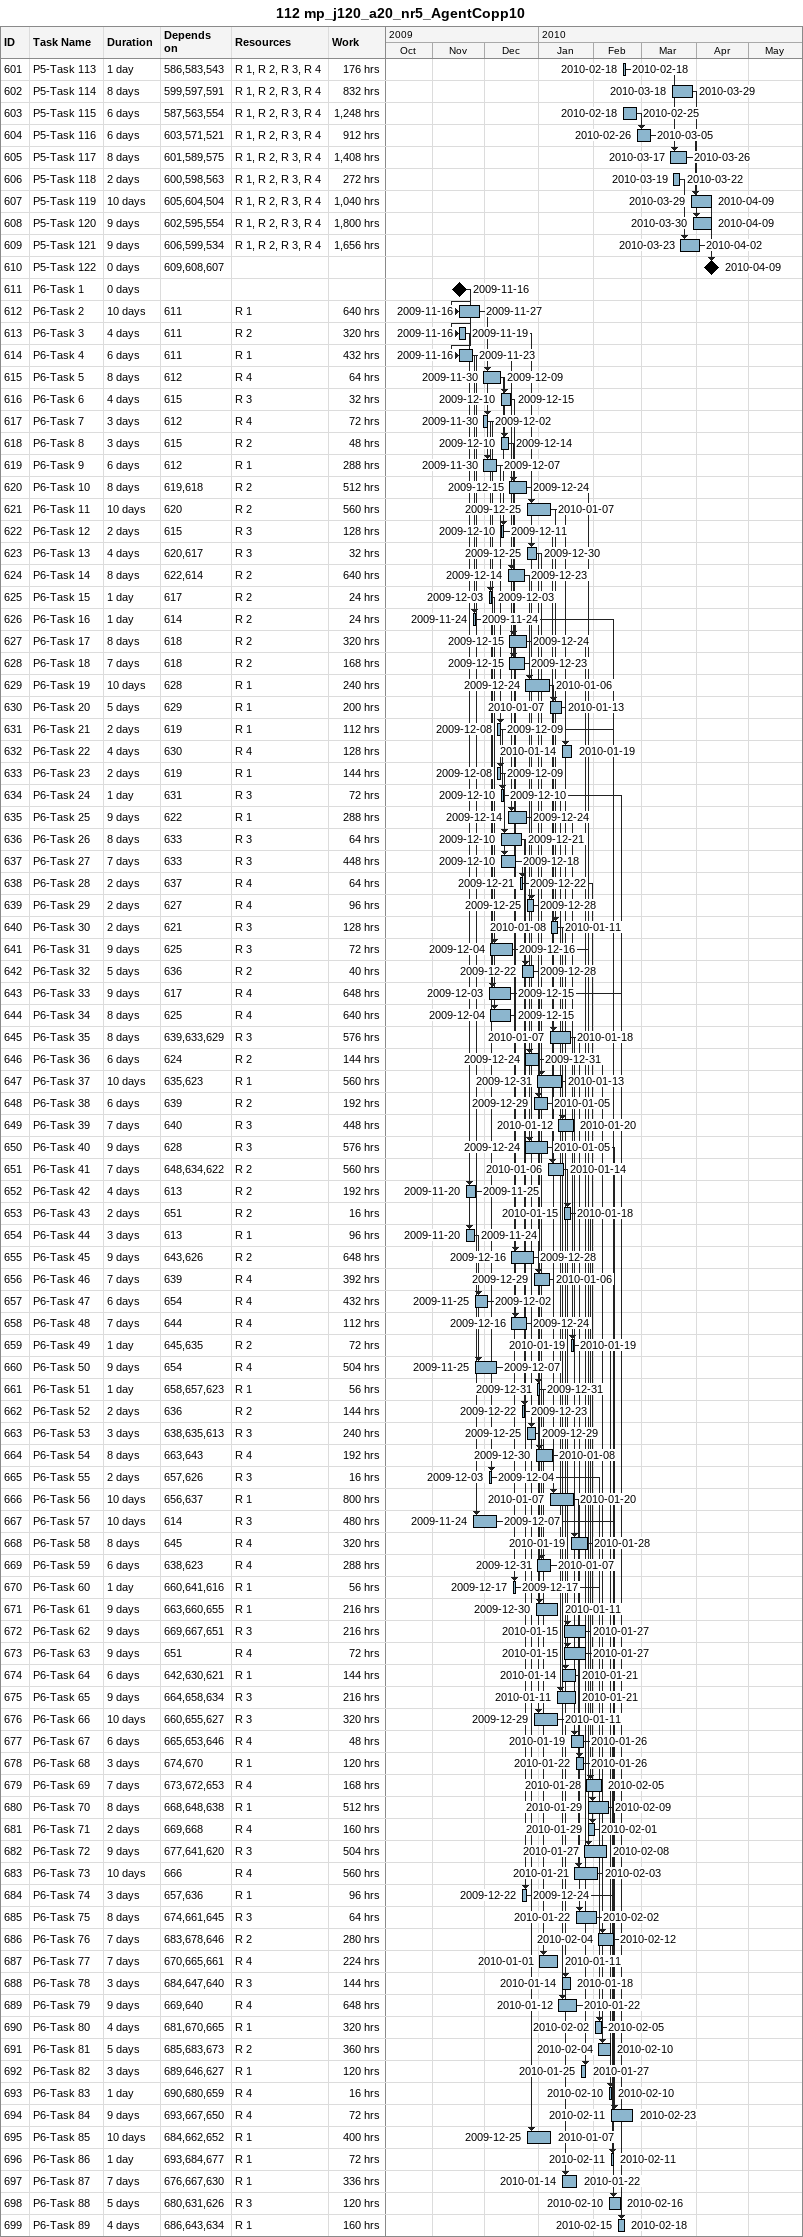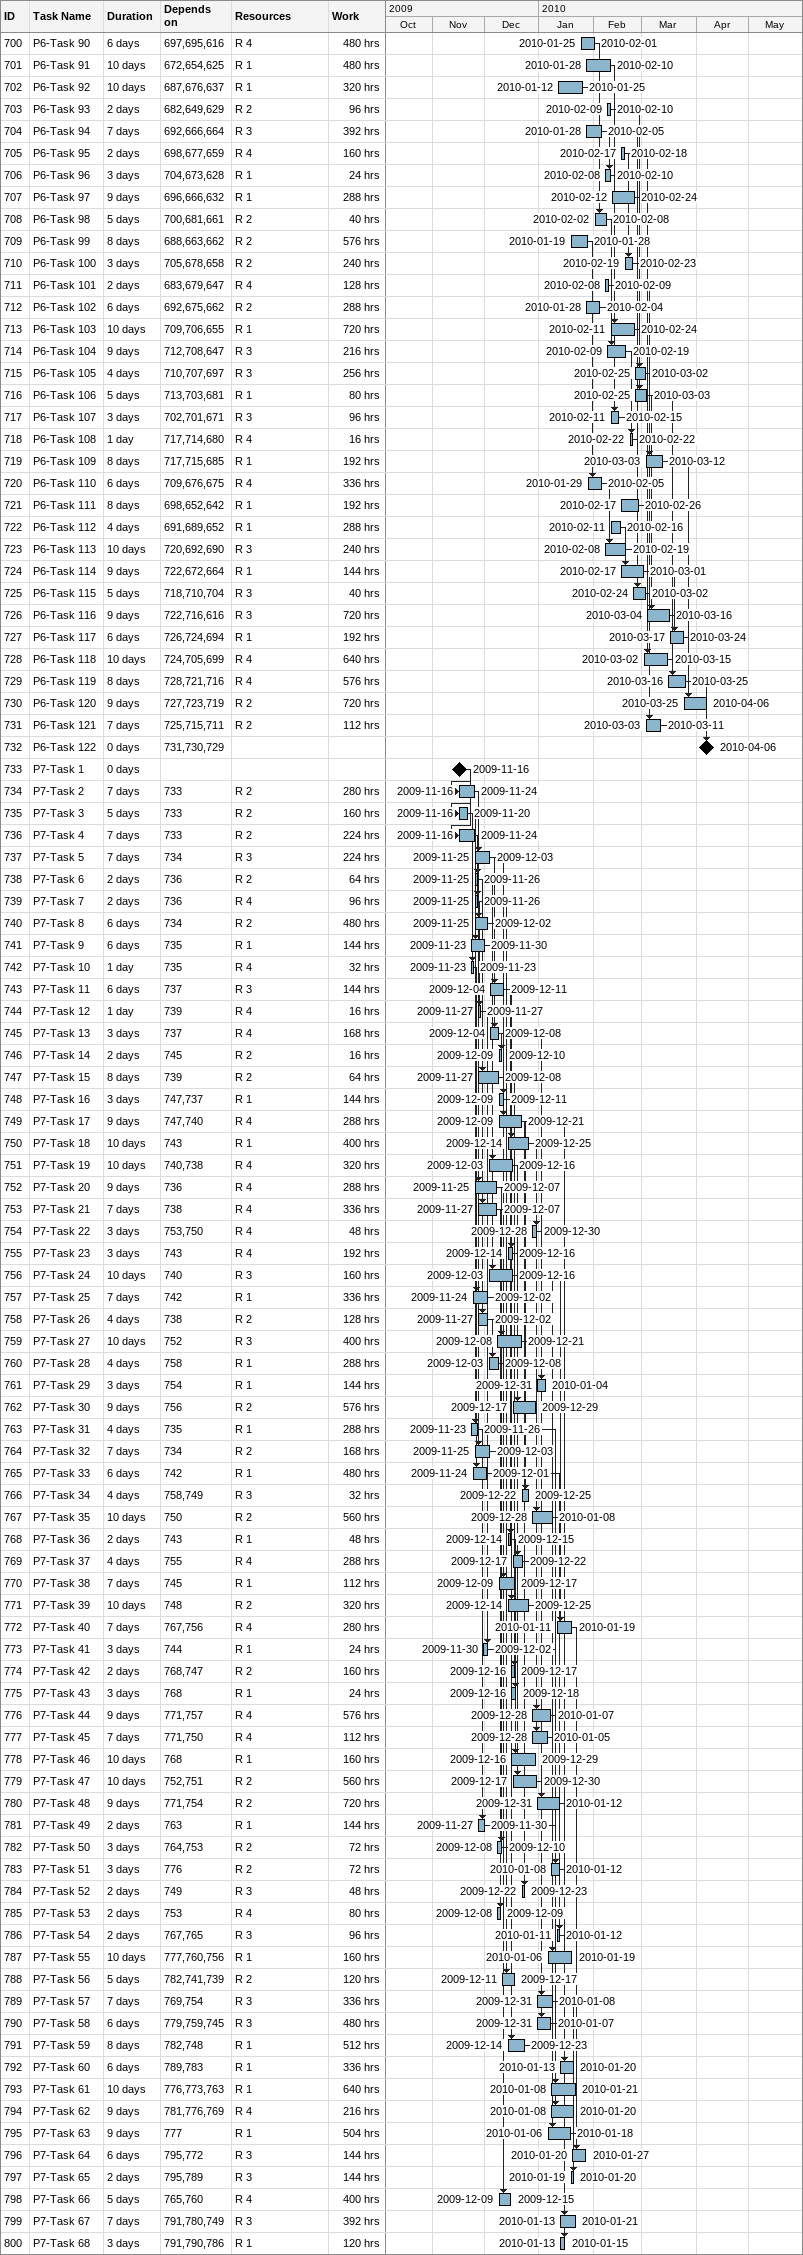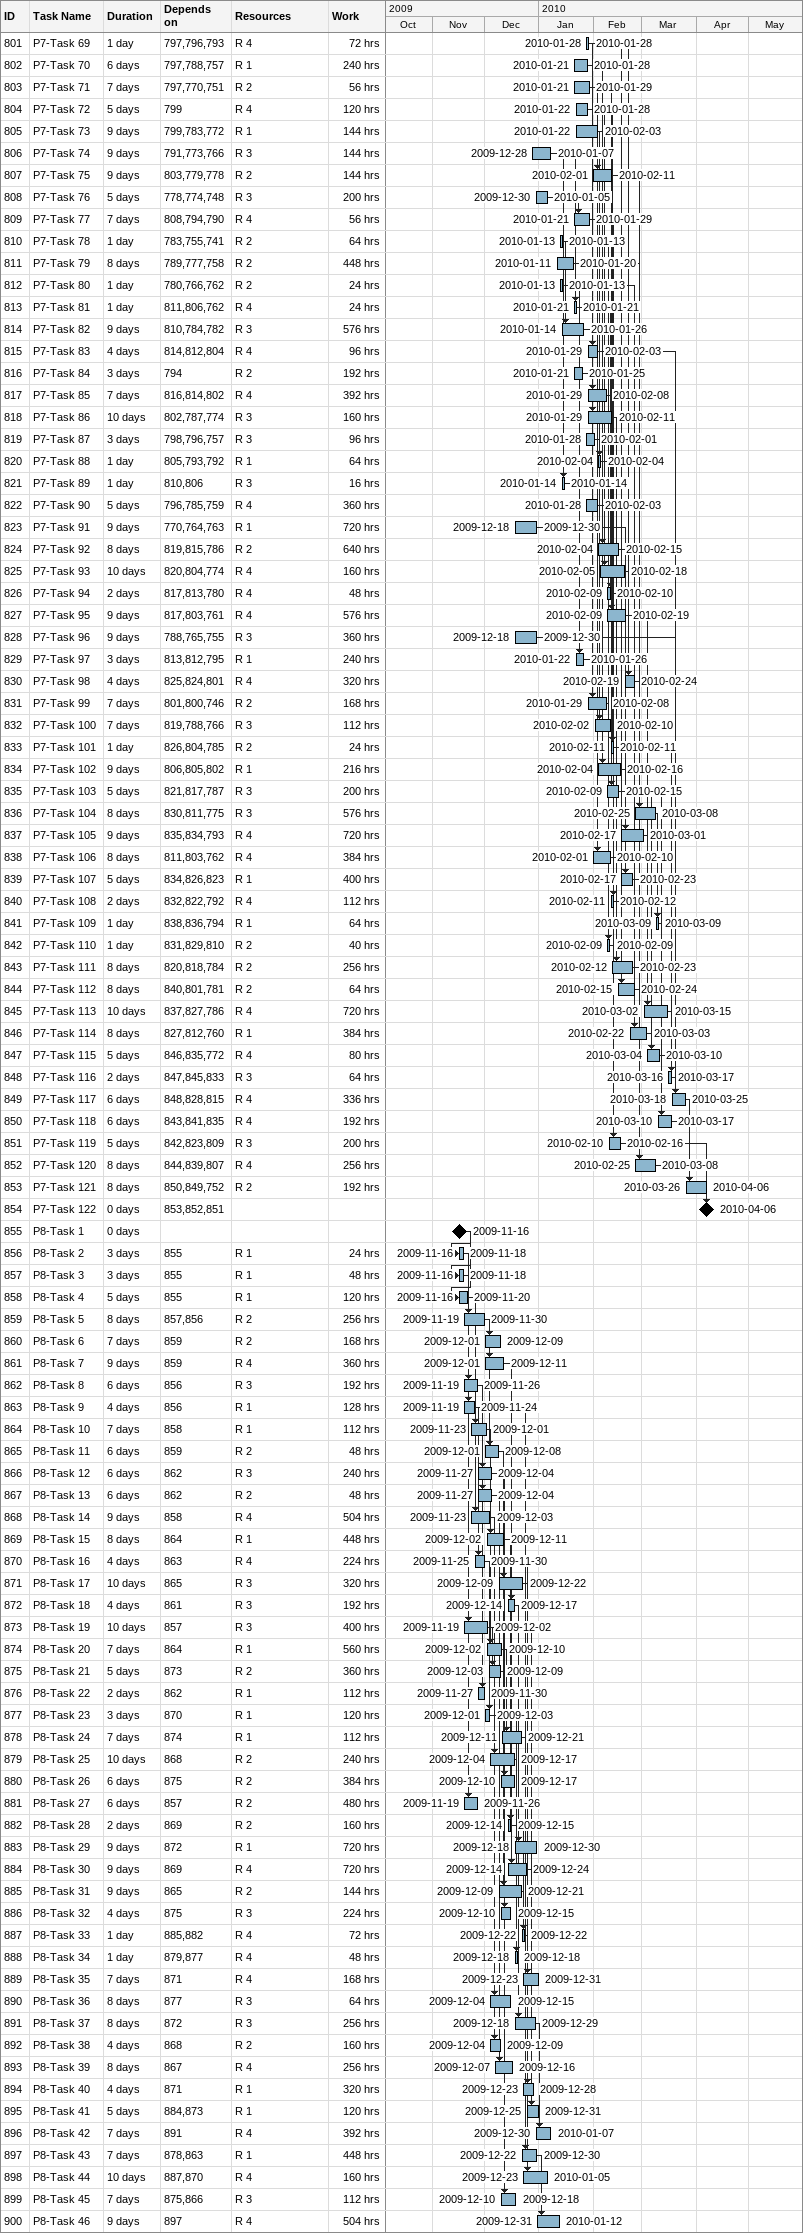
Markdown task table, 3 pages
112 mp_j120_a20_nr5_AgentCopp10

| ID | Task | Duration | Start | Finish | Predecessors | Resources | Work (h) |
|---|---|---|---|---|---|---|---|
| 601 | P5-Task 113 | 1d | 2010-02-18 | 2010-02-18 | 586, 583, 543 | R 1, R 2, R 3, R 4 | 176 |
| 602 | P5-Task 114 | 8d | 2010-03-18 | 2010-03-29 | 599, 597, 591 | R 1, R 2, R 3, R 4 | 832 |
| 603 | P5-Task 115 | 6d | 2010-02-18 | 2010-02-25 | 587, 563, 554 | R 1, R 2, R 3, R 4 | 1248 |
| 604 | P5-Task 116 | 6d | 2010-02-26 | 2010-03-05 | 603, 571, 521 | R 1, R 2, R 3, R 4 | 912 |
| 605 | P5-Task 117 | 8d | 2010-03-17 | 2010-03-26 | 601, 589, 575 | R 1, R 2, R 3, R 4 | 1408 |
| 606 | P5-Task 118 | 2d | 2010-03-19 | 2010-03-22 | 600, 598, 563 | R 1, R 2, R 3, R 4 | 272 |
| 607 | P5-Task 119 | 10d | 2010-03-29 | 2010-04-09 | 605, 604, 504 | R 1, R 2, R 3, R 4 | 1040 |
| 608 | P5-Task 120 | 9d | 2010-03-30 | 2010-04-09 | 602, 595, 554 | R 1, R 2, R 3, R 4 | 1800 |
| 609 | P5-Task 121 | 9d | 2010-03-23 | 2010-04-02 | 606, 599, 534 | R 1, R 2, R 3, R 4 | 1656 |
| 610 | P5-Task 122 | 0d | 2010-04-09 | 2010-04-09 | 609, 608, 607 |  |  |
| 611 | P6-Task 1 | 0d | 2009-11-16 | 2009-11-16 |  |  |  |
| 612 | P6-Task 2 | 10d | 2009-11-16 | 2009-11-27 | 611 | R 1 | 640 |
| 613 | P6-Task 3 | 4d | 2009-11-16 | 2009-11-19 | 611 | R 2 | 320 |
| 614 | P6-Task 4 | 6d | 2009-11-16 | 2009-11-23 | 611 | R 1 | 432 |
| 615 | P6-Task 5 | 8d | 2009-11-30 | 2009-12-09 | 612 | R 4 | 64 |
| 616 | P6-Task 6 | 4d | 2009-12-10 | 2009-12-15 | 615 | R 3 | 32 |
| 617 | P6-Task 7 | 3d | 2009-11-30 | 2009-12-02 | 612 | R 4 | 72 |
| 618 | P6-Task 8 | 3d | 2009-12-10 | 2009-12-14 | 615 | R 2 | 48 |
| 619 | P6-Task 9 | 6d | 2009-11-30 | 2009-12-07 | 612 | R 1 | 288 |
| 620 | P6-Task 10 | 8d | 2009-12-15 | 2009-12-24 | 619, 618 | R 2 | 512 |
| 621 | P6-Task 11 | 10d | 2009-12-25 | 2010-01-07 | 620 | R 2 | 560 |
| 622 | P6-Task 12 | 2d | 2009-12-10 | 2009-12-11 | 615 | R 3 | 128 |
| 623 | P6-Task 13 | 4d | 2009-12-25 | 2009-12-30 | 620, 617 | R 3 | 32 |
| 624 | P6-Task 14 | 8d | 2009-12-14 | 2009-12-23 | 622, 614 | R 2 | 640 |
| 625 | P6-Task 15 | 1d | 2009-12-03 | 2009-12-03 | 617 | R 2 | 24 |
| 626 | P6-Task 16 | 1d | 2009-11-24 | 2009-11-24 | 614 | R 2 | 24 |
| 627 | P6-Task 17 | 8d | 2009-12-15 | 2009-12-24 | 618 | R 2 | 320 |
| 628 | P6-Task 18 | 7d | 2009-12-15 | 2009-12-23 | 618 | R 2 | 168 |
| 629 | P6-Task 19 | 10d | 2009-12-24 | 2010-01-06 | 628 | R 1 | 240 |
| 630 | P6-Task 20 | 5d | 2010-01-07 | 2010-01-13 | 629 | R 1 | 200 |
| 631 | P6-Task 21 | 2d | 2009-12-08 | 2009-12-09 | 619 | R 1 | 112 |
| 632 | P6-Task 22 | 4d | 2010-01-14 | 2010-01-19 | 630 | R 4 | 128 |
| 633 | P6-Task 23 | 2d | 2009-12-08 | 2009-12-09 | 619 | R 1 | 144 |
| 634 | P6-Task 24 | 1d | 2009-12-10 | 2009-12-10 | 631 | R 3 | 72 |
| 635 | P6-Task 25 | 9d | 2009-12-14 | 2009-12-24 | 622 | R 1 | 288 |
| 636 | P6-Task 26 | 8d | 2009-12-10 | 2009-12-21 | 633 | R 3 | 64 |
| 637 | P6-Task 27 | 7d | 2009-12-10 | 2009-12-18 | 633 | R 3 | 448 |
| 638 | P6-Task 28 | 2d | 2009-12-21 | 2009-12-22 | 637 | R 4 | 64 |
| 639 | P6-Task 29 | 2d | 2009-12-25 | 2009-12-28 | 627 | R 4 | 96 |
| 640 | P6-Task 30 | 2d | 2010-01-08 | 2010-01-11 | 621 | R 3 | 128 |
| 641 | P6-Task 31 | 9d | 2009-12-04 | 2009-12-16 | 625 | R 3 | 72 |
| 642 | P6-Task 32 | 5d | 2009-12-22 | 2009-12-28 | 636 | R 2 | 40 |
| 643 | P6-Task 33 | 9d | 2009-12-03 | 2009-12-15 | 617 | R 4 | 648 |
| 644 | P6-Task 34 | 8d | 2009-12-04 | 2009-12-15 | 625 | R 4 | 640 |
| 645 | P6-Task 35 | 8d | 2010-01-07 | 2010-01-18 | 639, 633, 629 | R 3 | 576 |
| 646 | P6-Task 36 | 6d | 2009-12-24 | 2009-12-31 | 624 | R 2 | 144 |
| 647 | P6-Task 37 | 10d | 2009-12-31 | 2010-01-13 | 635, 623 | R 1 | 560 |
| 648 | P6-Task 38 | 6d | 2009-12-29 | 2010-01-05 | 639 | R 2 | 192 |
| 649 | P6-Task 39 | 7d | 2010-01-12 | 2010-01-20 | 640 | R 3 | 448 |
| 650 | P6-Task 40 | 9d | 2009-12-24 | 2010-01-05 | 628 | R 3 | 576 |
| 651 | P6-Task 41 | 7d | 2010-01-06 | 2010-01-14 | 648, 634, 622 | R 2 | 560 |
| 652 | P6-Task 42 | 4d | 2009-11-20 | 2009-11-25 | 613 | R 2 | 192 |
| 653 | P6-Task 43 | 2d | 2010-01-15 | 2010-01-18 | 651 | R 2 | 16 |
| 654 | P6-Task 44 | 3d | 2009-11-20 | 2009-11-24 | 613 | R 1 | 96 |
| 655 | P6-Task 45 | 9d | 2009-12-16 | 2009-12-28 | 643, 626 | R 2 | 648 |
| 656 | P6-Task 46 | 7d | 2009-12-29 | 2010-01-06 | 639 | R 4 | 392 |
| 657 | P6-Task 47 | 6d | 2009-11-25 | 2009-12-02 | 654 | R 4 | 432 |
| 658 | P6-Task 48 | 7d | 2009-12-16 | 2009-12-24 | 644 | R 4 | 112 |
| 659 | P6-Task 49 | 1d | 2010-01-19 | 2010-01-19 | 645, 635 | R 2 | 72 |
| 660 | P6-Task 50 | 9d | 2009-11-25 | 2009-12-07 | 654 | R 4 | 504 |
| 661 | P6-Task 51 | 1d | 2009-12-31 | 2009-12-31 | 658, 657, 623 | R 1 | 56 |
| 662 | P6-Task 52 | 2d | 2009-12-22 | 2009-12-23 | 636 | R 2 | 144 |
| 663 | P6-Task 53 | 3d | 2009-12-25 | 2009-12-29 | 638, 635, 613 | R 3 | 240 |
| 664 | P6-Task 54 | 8d | 2009-12-30 | 2010-01-08 | 663, 643 | R 4 | 192 |
| 665 | P6-Task 55 | 2d | 2009-12-03 | 2009-12-04 | 657, 626 | R 3 | 16 |
| 666 | P6-Task 56 | 10d | 2010-01-07 | 2010-01-20 | 656, 637 | R 1 | 800 |
| 667 | P6-Task 57 | 10d | 2009-11-24 | 2009-12-07 | 614 | R 3 | 480 |
| 668 | P6-Task 58 | 8d | 2010-01-19 | 2010-01-28 | 645 | R 4 | 320 |
| 669 | P6-Task 59 | 6d | 2009-12-31 | 2010-01-07 | 638, 623 | R 4 | 288 |
| 670 | P6-Task 60 | 1d | 2009-12-17 | 2009-12-17 | 660, 641, 616 | R 1 | 56 |
| 671 | P6-Task 61 | 9d | 2009-12-30 | 2010-01-11 | 663, 660, 655 | R 1 | 216 |
| 672 | P6-Task 62 | 9d | 2010-01-15 | 2010-01-27 | 669, 667, 651 | R 3 | 216 |
| 673 | P6-Task 63 | 9d | 2010-01-15 | 2010-01-27 | 651 | R 4 | 72 |
| 674 | P6-Task 64 | 6d | 2010-01-14 | 2010-01-21 | 642, 630, 621 | R 1 | 144 |
| 675 | P6-Task 65 | 9d | 2010-01-11 | 2010-01-21 | 664, 658, 634 | R 3 | 216 |
| 676 | P6-Task 66 | 10d | 2009-12-29 | 2010-01-11 | 660, 655, 627 | R 3 | 320 |
| 677 | P6-Task 67 | 6d | 2010-01-19 | 2010-01-26 | 665, 653, 646 | R 4 | 48 |
| 678 | P6-Task 68 | 3d | 2010-01-22 | 2010-01-26 | 674, 670 | R 1 | 120 |
| 679 | P6-Task 69 | 7d | 2010-01-28 | 2010-02-05 | 673, 672, 653 | R 4 | 168 |
| 680 | P6-Task 70 | 8d | 2010-01-29 | 2010-02-09 | 668, 648, 638 | R 1 | 512 |
| 681 | P6-Task 71 | 2d | 2010-01-29 | 2010-02-01 | 669, 668 | R 4 | 160 |
| 682 | P6-Task 72 | 9d | 2010-01-27 | 2010-02-08 | 677, 641, 620 | R 3 | 504 |
| 683 | P6-Task 73 | 10d | 2010-01-21 | 2010-02-03 | 666 | R 4 | 560 |
| 684 | P6-Task 74 | 3d | 2009-12-22 | 2009-12-24 | 657, 636 | R 1 | 96 |
| 685 | P6-Task 75 | 8d | 2010-01-22 | 2010-02-02 | 674, 661, 645 | R 3 | 64 |
| 686 | P6-Task 76 | 7d | 2010-02-04 | 2010-02-12 | 683, 678, 646 | R 2 | 280 |
| 687 | P6-Task 77 | 7d | 2010-01-01 | 2010-01-11 | 670, 665, 661 | R 4 | 224 |
| 688 | P6-Task 78 | 3d | 2010-01-14 | 2010-01-18 | 684, 647, 640 | R 3 | 144 |
| 689 | P6-Task 79 | 9d | 2010-01-12 | 2010-01-22 | 669, 640 | R 4 | 648 |
| 690 | P6-Task 80 | 4d | 2010-02-02 | 2010-02-05 | 681, 670, 665 | R 1 | 320 |
| 691 | P6-Task 81 | 5d | 2010-02-04 | 2010-02-10 | 685, 683, 673 | R 2 | 360 |
| 692 | P6-Task 82 | 3d | 2010-01-25 | 2010-01-27 | 689, 646, 627 | R 1 | 120 |
| 693 | P6-Task 83 | 1d | 2010-02-10 | 2010-02-10 | 690, 680, 659 | R 4 | 16 |
| 694 | P6-Task 84 | 9d | 2010-02-11 | 2010-02-23 | 693, 667, 650 | R 4 | 72 |
| 695 | P6-Task 85 | 10d | 2009-12-25 | 2010-01-07 | 684, 662, 652 | R 1 | 400 |
| 696 | P6-Task 86 | 1d | 2010-02-11 | 2010-02-11 | 693, 684, 677 | R 1 | 72 |
| 697 | P6-Task 87 | 7d | 2010-01-14 | 2010-01-22 | 676, 667, 630 | R 1 | 336 |
| 698 | P6-Task 88 | 5d | 2010-02-10 | 2010-02-16 | 680, 631, 626 | R 3 | 120 |
| 699 | P6-Task 89 | 4d | 2010-02-15 | 2010-02-18 | 686, 643, 634 | R 1 | 160 |
| 700 | P6-Task 90 | 6d | 2010-01-25 | 2010-02-01 | 697, 695, 616 | R 4 | 480 |
| 701 | P6-Task 91 | 10d | 2010-01-28 | 2010-02-10 | 672, 654, 625 | R 1 | 480 |
| 702 | P6-Task 92 | 10d | 2010-01-12 | 2010-01-25 | 687, 676, 637 | R 1 | 320 |
| 703 | P6-Task 93 | 2d | 2010-02-09 | 2010-02-10 | 682, 649, 629 | R 2 | 96 |
| 704 | P6-Task 94 | 7d | 2010-01-28 | 2010-02-05 | 692, 666, 664 | R 3 | 392 |
| 705 | P6-Task 95 | 2d | 2010-02-17 | 2010-02-18 | 698, 677, 659 | R 4 | 160 |
| 706 | P6-Task 96 | 3d | 2010-02-08 | 2010-02-10 | 704, 673, 628 | R 1 | 24 |
| 707 | P6-Task 97 | 9d | 2010-02-12 | 2010-02-24 | 696, 666, 632 | R 1 | 288 |
| 708 | P6-Task 98 | 5d | 2010-02-02 | 2010-02-08 | 700, 681, 661 | R 2 | 40 |
| 709 | P6-Task 99 | 8d | 2010-01-19 | 2010-01-28 | 688, 663, 662 | R 2 | 576 |
| 710 | P6-Task 100 | 3d | 2010-02-19 | 2010-02-23 | 705, 678, 658 | R 2 | 240 |
| 711 | P6-Task 101 | 2d | 2010-02-08 | 2010-02-09 | 683, 679, 647 | R 4 | 128 |
| 712 | P6-Task 102 | 6d | 2010-01-28 | 2010-02-04 | 692, 675, 662 | R 2 | 288 |
| 713 | P6-Task 103 | 10d | 2010-02-11 | 2010-02-24 | 709, 706, 655 | R 1 | 720 |
| 714 | P6-Task 104 | 9d | 2010-02-09 | 2010-02-19 | 712, 708, 647 | R 3 | 216 |
| 715 | P6-Task 105 | 4d | 2010-02-25 | 2010-03-02 | 710, 707, 697 | R 3 | 256 |
| 716 | P6-Task 106 | 5d | 2010-02-25 | 2010-03-03 | 713, 703, 681 | R 1 | 80 |
| 717 | P6-Task 107 | 3d | 2010-02-11 | 2010-02-15 | 702, 701, 671 | R 3 | 96 |
| 718 | P6-Task 108 | 1d | 2010-02-22 | 2010-02-22 | 717, 714, 680 | R 4 | 16 |
| 719 | P6-Task 109 | 8d | 2010-03-03 | 2010-03-12 | 717, 715, 685 | R 1 | 192 |
| 720 | P6-Task 110 | 6d | 2010-01-29 | 2010-02-05 | 709, 676, 675 | R 4 | 336 |
| 721 | P6-Task 111 | 8d | 2010-02-17 | 2010-02-26 | 698, 652, 642 | R 1 | 192 |
| 722 | P6-Task 112 | 4d | 2010-02-11 | 2010-02-16 | 691, 689, 652 | R 1 | 288 |
| 723 | P6-Task 113 | 10d | 2010-02-08 | 2010-02-19 | 720, 692, 690 | R 3 | 240 |
| 724 | P6-Task 114 | 9d | 2010-02-17 | 2010-03-01 | 722, 672, 664 | R 1 | 144 |
| 725 | P6-Task 115 | 5d | 2010-02-24 | 2010-03-02 | 718, 710, 704 | R 3 | 40 |
| 726 | P6-Task 116 | 9d | 2010-03-04 | 2010-03-16 | 722, 716, 616 | R 3 | 720 |
| 727 | P6-Task 117 | 6d | 2010-03-17 | 2010-03-24 | 726, 724, 694 | R 1 | 192 |
| 728 | P6-Task 118 | 10d | 2010-03-02 | 2010-03-15 | 724, 705, 699 | R 4 | 640 |
| 729 | P6-Task 119 | 8d | 2010-03-16 | 2010-03-25 | 728, 721, 716 | R 4 | 576 |
| 730 | P6-Task 120 | 9d | 2010-03-25 | 2010-04-06 | 727, 723, 719 | R 2 | 720 |
| 731 | P6-Task 121 | 7d | 2010-03-03 | 2010-03-11 | 725, 715, 711 | R 2 | 112 |
| 732 | P6-Task 122 | 0d | 2010-04-06 | 2010-04-06 | 731, 730, 729 |  |  |
| 733 | P7-Task 1 | 0d | 2009-11-16 | 2009-11-16 |  |  |  |
| 734 | P7-Task 2 | 7d | 2009-11-16 | 2009-11-24 | 733 | R 2 | 280 |
| 735 | P7-Task 3 | 5d | 2009-11-16 | 2009-11-20 | 733 | R 2 | 160 |
| 736 | P7-Task 4 | 7d | 2009-11-16 | 2009-11-24 | 733 | R 2 | 224 |
| 737 | P7-Task 5 | 7d | 2009-11-25 | 2009-12-03 | 734 | R 3 | 224 |
| 738 | P7-Task 6 | 2d | 2009-11-25 | 2009-11-26 | 736 | R 2 | 64 |
| 739 | P7-Task 7 | 2d | 2009-11-25 | 2009-11-26 | 736 | R 4 | 96 |
| 740 | P7-Task 8 | 6d | 2009-11-25 | 2009-12-02 | 734 | R 2 | 480 |
| 741 | P7-Task 9 | 6d | 2009-11-23 | 2009-11-30 | 735 | R 1 | 144 |
| 742 | P7-Task 10 | 1d | 2009-11-23 | 2009-11-23 | 735 | R 4 | 32 |
| 743 | P7-Task 11 | 6d | 2009-12-04 | 2009-12-11 | 737 | R 3 | 144 |
| 744 | P7-Task 12 | 1d | 2009-11-27 | 2009-11-27 | 739 | R 4 | 16 |
| 745 | P7-Task 13 | 3d | 2009-12-04 | 2009-12-08 | 737 | R 4 | 168 |
| 746 | P7-Task 14 | 2d | 2009-12-09 | 2009-12-10 | 745 | R 2 | 16 |
| 747 | P7-Task 15 | 8d | 2009-11-27 | 2009-12-08 | 739 | R 2 | 64 |
| 748 | P7-Task 16 | 3d | 2009-12-09 | 2009-12-11 | 747, 737 | R 1 | 144 |
| 749 | P7-Task 17 | 9d | 2009-12-09 | 2009-12-21 | 747, 740 | R 4 | 288 |
| 750 | P7-Task 18 | 10d | 2009-12-14 | 2009-12-25 | 743 | R 1 | 400 |
| 751 | P7-Task 19 | 10d | 2009-12-03 | 2009-12-16 | 740, 738 | R 4 | 320 |
| 752 | P7-Task 20 | 9d | 2009-11-25 | 2009-12-07 | 736 | R 4 | 288 |
| 753 | P7-Task 21 | 7d | 2009-11-27 | 2009-12-07 | 738 | R 4 | 336 |
| 754 | P7-Task 22 | 3d | 2009-12-28 | 2009-12-30 | 753, 750 | R 4 | 48 |
| 755 | P7-Task 23 | 3d | 2009-12-14 | 2009-12-16 | 743 | R 4 | 192 |
| 756 | P7-Task 24 | 10d | 2009-12-03 | 2009-12-16 | 740 | R 3 | 160 |
| 757 | P7-Task 25 | 7d | 2009-11-24 | 2009-12-02 | 742 | R 1 | 336 |
| 758 | P7-Task 26 | 4d | 2009-11-27 | 2009-12-02 | 738 | R 2 | 128 |
| 759 | P7-Task 27 | 10d | 2009-12-08 | 2009-12-21 | 752 | R 3 | 400 |
| 760 | P7-Task 28 | 4d | 2009-12-03 | 2009-12-08 | 758 | R 1 | 288 |
| 761 | P7-Task 29 | 3d | 2009-12-31 | 2010-01-04 | 754 | R 1 | 144 |
| 762 | P7-Task 30 | 9d | 2009-12-17 | 2009-12-29 | 756 | R 2 | 576 |
| 763 | P7-Task 31 | 4d | 2009-11-23 | 2009-11-26 | 735 | R 1 | 288 |
| 764 | P7-Task 32 | 7d | 2009-11-25 | 2009-12-03 | 734 | R 2 | 168 |
| 765 | P7-Task 33 | 6d | 2009-11-24 | 2009-12-01 | 742 | R 1 | 480 |
| 766 | P7-Task 34 | 4d | 2009-12-22 | 2009-12-25 | 758, 749 | R 3 | 32 |
| 767 | P7-Task 35 | 10d | 2009-12-28 | 2010-01-08 | 750 | R 2 | 560 |
| 768 | P7-Task 36 | 2d | 2009-12-14 | 2009-12-15 | 743 | R 1 | 48 |
| 769 | P7-Task 37 | 4d | 2009-12-17 | 2009-12-22 | 755 | R 4 | 288 |
| 770 | P7-Task 38 | 7d | 2009-12-09 | 2009-12-17 | 745 | R 1 | 112 |
| 771 | P7-Task 39 | 10d | 2009-12-14 | 2009-12-25 | 748 | R 2 | 320 |
| 772 | P7-Task 40 | 7d | 2010-01-11 | 2010-01-19 | 767, 756 | R 4 | 280 |
| 773 | P7-Task 41 | 3d | 2009-11-30 | 2009-12-02 | 744 | R 1 | 24 |
| 774 | P7-Task 42 | 2d | 2009-12-16 | 2009-12-17 | 768, 747 | R 2 | 160 |
| 775 | P7-Task 43 | 3d | 2009-12-16 | 2009-12-18 | 768 | R 1 | 24 |
| 776 | P7-Task 44 | 9d | 2009-12-28 | 2010-01-07 | 771, 757 | R 4 | 576 |
| 777 | P7-Task 45 | 7d | 2009-12-28 | 2010-01-05 | 771, 750 | R 4 | 112 |
| 778 | P7-Task 46 | 10d | 2009-12-16 | 2009-12-29 | 768 | R 1 | 160 |
| 779 | P7-Task 47 | 10d | 2009-12-17 | 2009-12-30 | 752, 751 | R 2 | 560 |
| 780 | P7-Task 48 | 9d | 2009-12-31 | 2010-01-12 | 771, 754 | R 2 | 720 |
| 781 | P7-Task 49 | 2d | 2009-11-27 | 2009-11-30 | 763 | R 1 | 144 |
| 782 | P7-Task 50 | 3d | 2009-12-08 | 2009-12-10 | 764, 753 | R 2 | 72 |
| 783 | P7-Task 51 | 3d | 2010-01-08 | 2010-01-12 | 776 | R 2 | 72 |
| 784 | P7-Task 52 | 2d | 2009-12-22 | 2009-12-23 | 749 | R 3 | 48 |
| 785 | P7-Task 53 | 2d | 2009-12-08 | 2009-12-09 | 753 | R 4 | 80 |
| 786 | P7-Task 54 | 2d | 2010-01-11 | 2010-01-12 | 767, 765 | R 3 | 96 |
| 787 | P7-Task 55 | 10d | 2010-01-06 | 2010-01-19 | 777, 760, 756 | R 1 | 160 |
| 788 | P7-Task 56 | 5d | 2009-12-11 | 2009-12-17 | 782, 741, 739 | R 2 | 120 |
| 789 | P7-Task 57 | 7d | 2009-12-31 | 2010-01-08 | 769, 754 | R 3 | 336 |
| 790 | P7-Task 58 | 6d | 2009-12-31 | 2010-01-07 | 779, 759, 745 | R 3 | 480 |
| 791 | P7-Task 59 | 8d | 2009-12-14 | 2009-12-23 | 782, 748 | R 1 | 512 |
| 792 | P7-Task 60 | 6d | 2010-01-13 | 2010-01-20 | 789, 783 | R 1 | 336 |
| 793 | P7-Task 61 | 10d | 2010-01-08 | 2010-01-21 | 776, 773, 763 | R 1 | 640 |
| 794 | P7-Task 62 | 9d | 2010-01-08 | 2010-01-20 | 781, 776, 769 | R 4 | 216 |
| 795 | P7-Task 63 | 9d | 2010-01-06 | 2010-01-18 | 777 | R 1 | 504 |
| 796 | P7-Task 64 | 6d | 2010-01-20 | 2010-01-27 | 795, 772 | R 3 | 144 |
| 797 | P7-Task 65 | 2d | 2010-01-19 | 2010-01-20 | 795, 789 | R 3 | 144 |
| 798 | P7-Task 66 | 5d | 2009-12-09 | 2009-12-15 | 765, 760 | R 4 | 400 |
| 799 | P7-Task 67 | 7d | 2010-01-13 | 2010-01-21 | 791, 780, 749 | R 3 | 392 |
| 800 | P7-Task 68 | 3d | 2010-01-13 | 2010-01-15 | 791, 790, 786 | R 1 | 120 |
| 801 | P7-Task 69 | 1d | 2010-01-28 | 2010-01-28 | 797, 796, 793 | R 4 | 72 |
| 802 | P7-Task 70 | 6d | 2010-01-21 | 2010-01-28 | 797, 788, 757 | R 1 | 240 |
| 803 | P7-Task 71 | 7d | 2010-01-21 | 2010-01-29 | 797, 770, 751 | R 2 | 56 |
| 804 | P7-Task 72 | 5d | 2010-01-22 | 2010-01-28 | 799 | R 4 | 120 |
| 805 | P7-Task 73 | 9d | 2010-01-22 | 2010-02-03 | 799, 783, 772 | R 1 | 144 |
| 806 | P7-Task 74 | 9d | 2009-12-28 | 2010-01-07 | 791, 773, 766 | R 3 | 144 |
| 807 | P7-Task 75 | 9d | 2010-02-01 | 2010-02-11 | 803, 779, 778 | R 2 | 144 |
| 808 | P7-Task 76 | 5d | 2009-12-30 | 2010-01-05 | 778, 774, 748 | R 3 | 200 |
| 809 | P7-Task 77 | 7d | 2010-01-21 | 2010-01-29 | 808, 794, 790 | R 4 | 56 |
| 810 | P7-Task 78 | 1d | 2010-01-13 | 2010-01-13 | 783, 755, 741 | R 2 | 64 |
| 811 | P7-Task 79 | 8d | 2010-01-11 | 2010-01-20 | 789, 777, 758 | R 2 | 448 |
| 812 | P7-Task 80 | 1d | 2010-01-13 | 2010-01-13 | 780, 766, 762 | R 2 | 24 |
| 813 | P7-Task 81 | 1d | 2010-01-21 | 2010-01-21 | 811, 806, 762 | R 4 | 24 |
| 814 | P7-Task 82 | 9d | 2010-01-14 | 2010-01-26 | 810, 784, 782 | R 3 | 576 |
| 815 | P7-Task 83 | 4d | 2010-01-29 | 2010-02-03 | 814, 812, 804 | R 4 | 96 |
| 816 | P7-Task 84 | 3d | 2010-01-21 | 2010-01-25 | 794 | R 2 | 192 |
| 817 | P7-Task 85 | 7d | 2010-01-29 | 2010-02-08 | 816, 814, 802 | R 4 | 392 |
| 818 | P7-Task 86 | 10d | 2010-01-29 | 2010-02-11 | 802, 787, 774 | R 3 | 160 |
| 819 | P7-Task 87 | 3d | 2010-01-28 | 2010-02-01 | 798, 796, 757 | R 3 | 96 |
| 820 | P7-Task 88 | 1d | 2010-02-04 | 2010-02-04 | 805, 793, 792 | R 1 | 64 |
| 821 | P7-Task 89 | 1d | 2010-01-14 | 2010-01-14 | 810, 806 | R 3 | 16 |
| 822 | P7-Task 90 | 5d | 2010-01-28 | 2010-02-03 | 796, 785, 759 | R 4 | 360 |
| 823 | P7-Task 91 | 9d | 2009-12-18 | 2009-12-30 | 770, 764, 763 | R 1 | 720 |
| 824 | P7-Task 92 | 8d | 2010-02-04 | 2010-02-15 | 819, 815, 786 | R 2 | 640 |
| 825 | P7-Task 93 | 10d | 2010-02-05 | 2010-02-18 | 820, 804, 774 | R 4 | 160 |
| 826 | P7-Task 94 | 2d | 2010-02-09 | 2010-02-10 | 817, 813, 780 | R 4 | 48 |
| 827 | P7-Task 95 | 9d | 2010-02-09 | 2010-02-19 | 817, 803, 761 | R 4 | 576 |
| 828 | P7-Task 96 | 9d | 2009-12-18 | 2009-12-30 | 788, 765, 755 | R 3 | 360 |
| 829 | P7-Task 97 | 3d | 2010-01-22 | 2010-01-26 | 813, 812, 795 | R 1 | 240 |
| 830 | P7-Task 98 | 4d | 2010-02-19 | 2010-02-24 | 825, 824, 801 | R 4 | 320 |
| 831 | P7-Task 99 | 7d | 2010-01-29 | 2010-02-08 | 801, 800, 746 | R 2 | 168 |
| 832 | P7-Task 100 | 7d | 2010-02-02 | 2010-02-10 | 819, 788, 766 | R 3 | 112 |
| 833 | P7-Task 101 | 1d | 2010-02-11 | 2010-02-11 | 826, 804, 785 | R 2 | 24 |
| 834 | P7-Task 102 | 9d | 2010-02-04 | 2010-02-16 | 806, 805, 802 | R 1 | 216 |
| 835 | P7-Task 103 | 5d | 2010-02-09 | 2010-02-15 | 821, 817, 787 | R 3 | 200 |
| 836 | P7-Task 104 | 8d | 2010-02-25 | 2010-03-08 | 830, 811, 775 | R 3 | 576 |
| 837 | P7-Task 105 | 9d | 2010-02-17 | 2010-03-01 | 835, 834, 793 | R 4 | 720 |
| 838 | P7-Task 106 | 8d | 2010-02-01 | 2010-02-10 | 811, 803, 762 | R 4 | 384 |
| 839 | P7-Task 107 | 5d | 2010-02-17 | 2010-02-23 | 834, 826, 823 | R 1 | 400 |
| 840 | P7-Task 108 | 2d | 2010-02-11 | 2010-02-12 | 832, 822, 792 | R 4 | 112 |
| 841 | P7-Task 109 | 1d | 2010-03-09 | 2010-03-09 | 838, 836, 794 | R 1 | 64 |
| 842 | P7-Task 110 | 1d | 2010-02-09 | 2010-02-09 | 831, 829, 810 | R 2 | 40 |
| 843 | P7-Task 111 | 8d | 2010-02-12 | 2010-02-23 | 820, 818, 784 | R 2 | 256 |
| 844 | P7-Task 112 | 8d | 2010-02-15 | 2010-02-24 | 840, 801, 781 | R 2 | 64 |
| 845 | P7-Task 113 | 10d | 2010-03-02 | 2010-03-15 | 837, 827, 786 | R 4 | 720 |
| 846 | P7-Task 114 | 8d | 2010-02-22 | 2010-03-03 | 827, 812, 760 | R 1 | 384 |
| 847 | P7-Task 115 | 5d | 2010-03-04 | 2010-03-10 | 846, 835, 772 | R 4 | 80 |
| 848 | P7-Task 116 | 2d | 2010-03-16 | 2010-03-17 | 847, 845, 833 | R 3 | 64 |
| 849 | P7-Task 117 | 6d | 2010-03-18 | 2010-03-25 | 848, 828, 815 | R 4 | 336 |
| 850 | P7-Task 118 | 6d | 2010-03-10 | 2010-03-17 | 843, 841, 835 | R 4 | 192 |
| 851 | P7-Task 119 | 5d | 2010-02-10 | 2010-02-16 | 842, 823, 809 | R 3 | 200 |
| 852 | P7-Task 120 | 8d | 2010-02-25 | 2010-03-08 | 844, 839, 807 | R 4 | 256 |
| 853 | P7-Task 121 | 8d | 2010-03-26 | 2010-04-06 | 850, 849, 752 | R 2 | 192 |
| 854 | P7-Task 122 | 0d | 2010-04-06 | 2010-04-06 | 853, 852, 851 |  |  |
| 855 | P8-Task 1 | 0d | 2009-11-16 | 2009-11-16 |  |  |  |
| 856 | P8-Task 2 | 3d | 2009-11-16 | 2009-11-18 | 855 | R 1 | 24 |
| 857 | P8-Task 3 | 3d | 2009-11-16 | 2009-11-18 | 855 | R 1 | 48 |
| 858 | P8-Task 4 | 5d | 2009-11-16 | 2009-11-20 | 855 | R 1 | 120 |
| 859 | P8-Task 5 | 8d | 2009-11-19 | 2009-11-30 | 857, 856 | R 2 | 256 |
| 860 | P8-Task 6 | 7d | 2009-12-01 | 2009-12-09 | 859 | R 2 | 168 |
| 861 | P8-Task 7 | 9d | 2009-12-01 | 2009-12-11 | 859 | R 4 | 360 |
| 862 | P8-Task 8 | 6d | 2009-11-19 | 2009-11-26 | 856 | R 3 | 192 |
| 863 | P8-Task 9 | 4d | 2009-11-19 | 2009-11-24 | 856 | R 1 | 128 |
| 864 | P8-Task 10 | 7d | 2009-11-23 | 2009-12-01 | 858 | R 1 | 112 |
| 865 | P8-Task 11 | 6d | 2009-12-01 | 2009-12-08 | 859 | R 2 | 48 |
| 866 | P8-Task 12 | 6d | 2009-11-27 | 2009-12-04 | 862 | R 3 | 240 |
| 867 | P8-Task 13 | 6d | 2009-11-27 | 2009-12-04 | 862 | R 2 | 48 |
| 868 | P8-Task 14 | 9d | 2009-11-23 | 2009-12-03 | 858 | R 4 | 504 |
| 869 | P8-Task 15 | 8d | 2009-12-02 | 2009-12-11 | 864 | R 1 | 448 |
| 870 | P8-Task 16 | 4d | 2009-11-25 | 2009-11-30 | 863 | R 4 | 224 |
| 871 | P8-Task 17 | 10d | 2009-12-09 | 2009-12-22 | 865 | R 3 | 320 |
| 872 | P8-Task 18 | 4d | 2009-12-14 | 2009-12-17 | 861 | R 3 | 192 |
| 873 | P8-Task 19 | 10d | 2009-11-19 | 2009-12-02 | 857 | R 3 | 400 |
| 874 | P8-Task 20 | 7d | 2009-12-02 | 2009-12-10 | 864 | R 1 | 560 |
| 875 | P8-Task 21 | 5d | 2009-12-03 | 2009-12-09 | 873 | R 2 | 360 |
| 876 | P8-Task 22 | 2d | 2009-11-27 | 2009-11-30 | 862 | R 1 | 112 |
| 877 | P8-Task 23 | 3d | 2009-12-01 | 2009-12-03 | 870 | R 1 | 120 |
| 878 | P8-Task 24 | 7d | 2009-12-11 | 2009-12-21 | 874 | R 1 | 112 |
| 879 | P8-Task 25 | 10d | 2009-12-04 | 2009-12-17 | 868 | R 2 | 240 |
| 880 | P8-Task 26 | 6d | 2009-12-10 | 2009-12-17 | 875 | R 2 | 384 |
| 881 | P8-Task 27 | 6d | 2009-11-19 | 2009-11-26 | 857 | R 2 | 480 |
| 882 | P8-Task 28 | 2d | 2009-12-14 | 2009-12-15 | 869 | R 2 | 160 |
| 883 | P8-Task 29 | 9d | 2009-12-18 | 2009-12-30 | 872 | R 1 | 720 |
| 884 | P8-Task 30 | 9d | 2009-12-14 | 2009-12-24 | 869 | R 4 | 720 |
| 885 | P8-Task 31 | 9d | 2009-12-09 | 2009-12-21 | 865 | R 2 | 144 |
| 886 | P8-Task 32 | 4d | 2009-12-10 | 2009-12-15 | 875 | R 3 | 224 |
| 887 | P8-Task 33 | 1d | 2009-12-22 | 2009-12-22 | 885, 882 | R 4 | 72 |
| 888 | P8-Task 34 | 1d | 2009-12-18 | 2009-12-18 | 879, 877 | R 4 | 48 |
| 889 | P8-Task 35 | 7d | 2009-12-23 | 2009-12-31 | 871 | R 4 | 168 |
| 890 | P8-Task 36 | 8d | 2009-12-04 | 2009-12-15 | 877 | R 3 | 64 |
| 891 | P8-Task 37 | 8d | 2009-12-18 | 2009-12-29 | 872 | R 3 | 256 |
| 892 | P8-Task 38 | 4d | 2009-12-04 | 2009-12-09 | 868 | R 2 | 160 |
| 893 | P8-Task 39 | 8d | 2009-12-07 | 2009-12-16 | 867 | R 4 | 256 |
| 894 | P8-Task 40 | 4d | 2009-12-23 | 2009-12-28 | 871 | R 1 | 320 |
| 895 | P8-Task 41 | 5d | 2009-12-25 | 2009-12-31 | 884, 873 | R 1 | 120 |
| 896 | P8-Task 42 | 7d | 2009-12-30 | 2010-01-07 | 891 | R 4 | 392 |
| 897 | P8-Task 43 | 7d | 2009-12-22 | 2009-12-30 | 878, 863 | R 1 | 448 |
| 898 | P8-Task 44 | 10d | 2009-12-23 | 2010-01-05 | 887, 870 | R 4 | 160 |
| 899 | P8-Task 45 | 7d | 2009-12-10 | 2009-12-18 | 875, 866 | R 3 | 112 |
| 900 | P8-Task 46 | 9d | 2009-12-31 | 2010-01-12 | 897 | R 4 | 504 |
